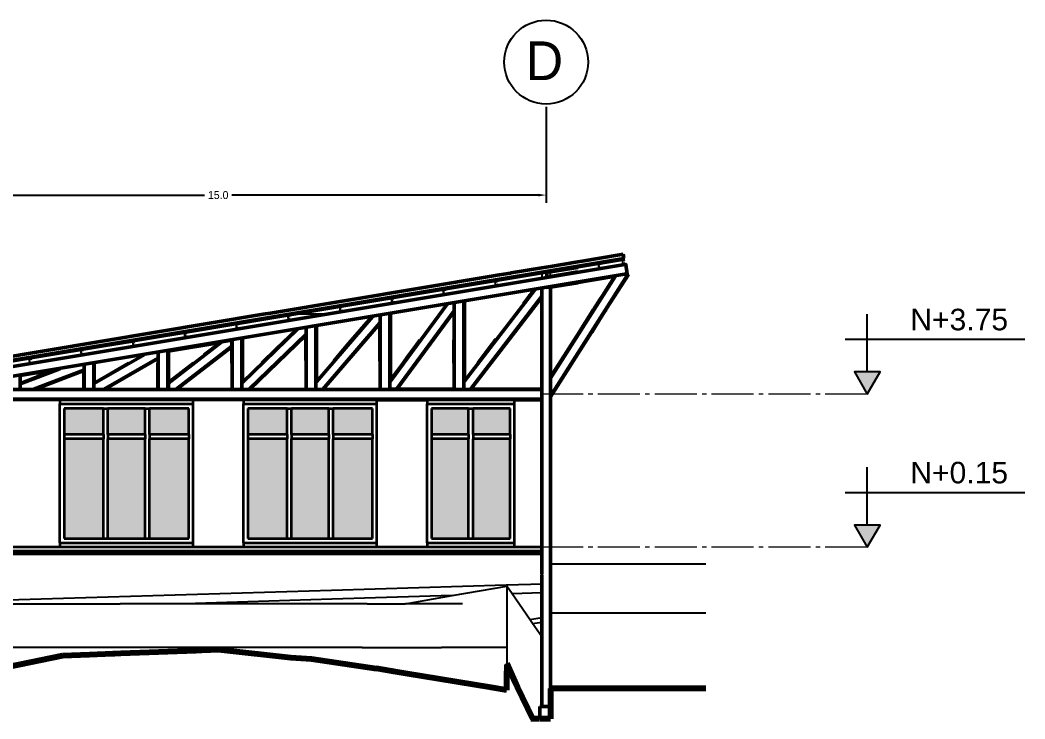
# Model space of a CAD drawing. Header units: metres. Extents: x -57 to 501, y 45 to 307.
# Drawn here: x 151.21 to 174.19, y 68.29 to 84.27 of the extents above; entities that cross this region are included whole.
import ezdxf

# ---------------------------------------------------------------- set-up
doc = ezdxf.new("R2010")
doc.units = ezdxf.units.M
doc.linetypes.add('ACAD_ISO04W100', pattern=[30, 24, -3, 0, -3])
doc.layers.add('Acotación', color=250, linetype='Continuous', lineweight=9)
doc.layers.add('atras', color=7, linetype='Continuous')
doc.styles.add('Anotativo', font='arial.ttf')
doc.dimstyles.get("Standard").update_dxf_attribs({"dimtxt": 0.18, "dimasz": 0.18, "dimexe": 0.18, "dimexo": 0.0625, "dimgap": 0.09, "dimtad": 0, "dimtih": 1, "dimtoh": 1, "dimdec": 1, "dimzin": 0, "dimdsep": 46, "dimtxsty": 'Standard', "dimcen": 0.09, "dimadec": 0, "dimazin": 0, "dimtfac": 1, "dimtdec": 1, "dimtofl": 0, "dimtmove": 0, "dimatfit": 3, "dimfxl": 1, "dimtolj": 1, "dimtzin": 0, "dimarcsym": 0})

# ---------------------------------------------------------------- blocks, each defined once
blk = doc.blocks.new('*D49')
at = {"layer": 'atras', "color": 0, "lineweight": -2, "transparency": 16777216}
for p, q in [((148.239, 82.285), (148.239, 80.084)), ((163.239, 82.285), (163.239, 80.084)), ((148.419, 80.264), (155.424, 80.264)), ((163.059, 80.264), (156.054, 80.264))]:
    blk.add_line(p, q, dxfattribs=at)
at = {"layer": 'atras', "color": 0, "transparency": 16777216}
for points in [[(148.419, 80.294), (148.419, 80.234), (148.239, 80.264)], [(163.059, 80.294), (163.059, 80.234), (163.239, 80.264)]]:
    blk.add_solid(points, dxfattribs=at)
at = {"layer": 'Defpoints', "color": 0, "transparency": 16777216}
for p in [(148.239, 82.348), (163.239, 82.348), (163.239, 80.264)]:
    blk.add_point(p, dxfattribs=at)
at = {"layer": 'atras', "color": 0, "transparency": 16777216, "insert": (155.739, 80.264), "char_height": 0.18, "attachment_point": 5}
blk.add_mtext('\\A1;15.0', dxfattribs=at)

msp = doc.modelspace()

# ---------------------------------------------------------------- hatches: boundary and pattern name
h = msp.add_hatch(color=256)
h.dxf.hatch_style = 1
h.set_gradient(color1=(147, 149, 152), name='HEMISPHERICAL')
h.paths.add_polyline_path([(149.916, 75.388), (149.066, 75.388), (149.066, 74.794), (149.916, 74.794)])
h.paths.add_polyline_path([(149.916, 74.694), (149.066, 74.694), (149.066, 72.414), (149.916, 72.414)])
h.paths.add_polyline_path([(150.866, 75.388), (150.016, 75.388), (150.016, 74.794), (150.866, 74.794)])
h.paths.add_polyline_path([(150.866, 74.694), (150.016, 74.694), (150.016, 72.414), (150.866, 72.414)])
h.paths.add_polyline_path([(153.116, 75.388), (152.216, 75.388), (152.216, 74.794), (153.116, 74.794)])
h.paths.add_polyline_path([(153.116, 74.694), (152.216, 74.694), (152.216, 72.414), (153.116, 72.414)])
h.paths.add_polyline_path([(154.066, 75.388), (153.216, 75.388), (153.216, 74.794), (154.066, 74.794)])
h.paths.add_polyline_path([(154.066, 74.694), (153.216, 74.694), (153.216, 72.414), (154.066, 72.414)])
h.paths.add_polyline_path([(155.066, 75.388), (154.166, 75.388), (154.166, 74.794), (155.066, 74.794)])
h.paths.add_polyline_path([(155.066, 74.694), (154.166, 74.694), (154.166, 72.414), (155.066, 72.414)])
h.paths.add_polyline_path([(157.316, 75.388), (156.416, 75.388), (156.416, 74.794), (157.316, 74.794)])
h.paths.add_polyline_path([(157.316, 74.694), (156.416, 74.694), (156.416, 72.414), (157.316, 72.414)])
h.paths.add_polyline_path([(158.266, 75.388), (157.416, 75.388), (157.416, 74.794), (158.266, 74.794)])
h.paths.add_polyline_path([(158.266, 74.694), (157.416, 74.694), (157.416, 72.414), (158.266, 72.414)])
h.paths.add_polyline_path([(159.266, 75.388), (158.366, 75.388), (158.366, 74.794), (159.266, 74.794)])
h.paths.add_polyline_path([(159.266, 74.694), (158.366, 74.694), (158.366, 72.414), (159.266, 72.414)])
h.paths.add_polyline_path([(161.466, 75.388), (160.616, 75.388), (160.616, 74.794), (161.466, 74.794)])
h.paths.add_polyline_path([(161.466, 74.694), (160.616, 74.694), (160.616, 72.414), (161.466, 72.414)])
h.paths.add_polyline_path([(162.416, 75.388), (161.566, 75.388), (161.566, 74.794), (162.416, 74.794)])
h.paths.add_polyline_path([(162.416, 74.694), (161.566, 74.694), (161.566, 72.414), (162.416, 72.414)])
at = {"layer": 'atras', "true_color": 0x939598}
h = msp.add_hatch(color=252, dxfattribs=at)
h.dxf.hatch_style = 1
h.paths.add_polyline_path([(170.876, 76.22), (170.291, 76.22), (170.583, 75.714)])
h = msp.add_hatch(color=252, dxfattribs=at)
h.dxf.hatch_style = 1
h.paths.add_polyline_path([(170.876, 72.72), (170.291, 72.72), (170.583, 72.214)])

# ---------------------------------------------------------------- linework, layer by layer
at = {"lineweight": 50}
for p, q in [((165.018, 78.818), (147.796, 75.947)), ((164.916, 78.897), (164.066, 78.755)), ((165.002, 78.911), (164.916, 78.897)), ((165.016, 78.827), (165.002, 78.911)), ((165.02, 78.803), (147.799, 75.932)), ((165.041, 78.679), (147.934, 75.828)), ((163.141, 78.601), (162.437, 78.484)), ((163.241, 78.618), (163.141, 78.601)), ((163.341, 78.635), (163.241, 78.618)), ((163.966, 78.739), (163.341, 78.635)), ((163.341, 78.507), (163.966, 78.611)), ((164.066, 78.755), (163.966, 78.739)), ((165.077, 78.462), (149.275, 75.828)), ((162.036, 78.417), (156.937, 77.567)), ((162.164, 78.438), (162.036, 78.417)), ((162.175, 78.44), (162.164, 78.438)), ((162.426, 78.482), (162.175, 78.44)), ((162.437, 78.484), (162.426, 78.482)), ((164.822, 78.409), (163.34, 78.162)), ((163.966, 78.51), (163.341, 78.406)), ((165.106, 78.45), (163.341, 75.669)), ((164.814, 78.401), (163.341, 76.08)), ((164.801, 78.399), (164.525, 77.964)), ((165.119, 78.452), (164.622, 77.669)), ((163.966, 78.26), (163.341, 78.156)), ((163.341, 77.764), (163.341, 78.152)), ((162.98, 78.102), (161.369, 76.009)), ((163.141, 77.95), (161.508, 75.828)), ((162.857, 77.959), (162.719, 77.78)), ((162.863, 77.967), (162.857, 77.959)), ((162.96, 78.092), (162.863, 77.967)), ((163.141, 77.934), (163.071, 77.843)), ((163.141, 77.95), (163.141, 78.119)), ((163.141, 77.934), (163.141, 77.95)), ((163.141, 75.828), (163.141, 77.934)), ((164.525, 77.964), (164.461, 77.864)), ((160.972, 77.768), (159.676, 76.013)), ((161.138, 75.828), (161.138, 77.795)), ((161.359, 75.828), (161.359, 77.832)), ((161.369, 76.025), (161.369, 77.827)), ((163.061, 77.83), (161.52, 75.828)), ((163.071, 77.843), (163.061, 77.83)), ((163.341, 77.669), (163.341, 77.764)), ((163.341, 77.654), (163.341, 77.669)), ((164.338, 77.669), (164.328, 77.654)), ((164.398, 77.764), (164.338, 77.669)), ((164.461, 77.864), (164.398, 77.764)), ((164.622, 77.669), (164.612, 77.654)), ((156.768, 77.539), (150.493, 76.493)), ((156.937, 77.567), (156.768, 77.539)), ((159.266, 77.483), (157.984, 75.997)), ((159.244, 77.473), (158.728, 76.875)), ((159.446, 75.828), (159.446, 77.513)), ((159.666, 75.828), (159.666, 77.55)), ((159.676, 76.03), (159.676, 77.545)), ((161.129, 77.608), (159.813, 75.828)), ((161.129, 77.592), (159.825, 75.828)), ((163.341, 77.638), (163.341, 77.654)), ((164.612, 77.654), (163.341, 75.651)), ((163.341, 77.622), (163.341, 77.638)), ((163.341, 77.154), (163.341, 77.622)), ((164.308, 77.622), (164.011, 77.154)), ((164.592, 77.622), (164.295, 77.154)), ((164.318, 77.638), (164.308, 77.622)), ((164.328, 77.654), (164.318, 77.638)), ((164.602, 77.638), (164.592, 77.622)), ((157.753, 75.828), (157.753, 77.231)), ((157.974, 75.828), (157.974, 77.268)), ((157.984, 76.012), (157.984, 77.263)), ((159.436, 77.343), (158.129, 75.828)), ((159.436, 77.328), (158.142, 75.828)), ((159.436, 76.924), (159.436, 77.282)), ((156.281, 75.828), (156.281, 76.986)), ((157.552, 77.198), (156.291, 75.981)), ((156.291, 75.995), (156.291, 76.981)), ((157.744, 77.076), (156.45, 75.828)), ((157.744, 77.063), (156.464, 75.828)), ((157.526, 77.187), (157.066, 76.743)), ((157.744, 76.797), (157.744, 77.024)), ((163.341, 77.138), (163.341, 77.154)), ((163.341, 76.099), (163.341, 77.138)), ((164.001, 77.138), (163.341, 76.099)), ((164.285, 77.138), (163.341, 75.651)), ((164.011, 77.154), (164.001, 77.138)), ((164.295, 77.154), (164.285, 77.138)), ((155.821, 76.909), (154.599, 75.967)), ((155.8, 76.906), (154.599, 76.705)), ((155.789, 76.897), (154.639, 76.705)), ((156.051, 76.808), (154.779, 75.828)), ((156.051, 76.796), (154.795, 75.828)), ((155.789, 76.897), (155.418, 76.611)), ((155.8, 76.906), (155.789, 76.897)), ((155.821, 76.909), (155.8, 76.906)), ((156.051, 76.947), (155.821, 76.909)), ((156.051, 76.808), (156.051, 76.947)), ((156.051, 76.796), (156.051, 76.808)), ((156.051, 76.777), (156.051, 76.796)), ((156.051, 76.765), (156.051, 76.777)), ((156.051, 76.662), (156.051, 76.765)), ((156.061, 75.828), (156.061, 76.949)), ((157.744, 76.482), (157.744, 76.797)), ((158.728, 76.875), (158.479, 76.586)), ((159.436, 76.922), (159.436, 76.924)), ((159.436, 76.72), (159.436, 76.922)), ((160.273, 76.838), (160.19, 76.725)), ((160.335, 76.922), (160.273, 76.838)), ((160.347, 76.938), (160.335, 76.922)), ((161.129, 76.857), (161.129, 76.958)), ((161.129, 76.722), (161.129, 76.857)), ((162.007, 76.855), (161.674, 76.422)), ((162.059, 76.922), (162.007, 76.855)), ((162.092, 76.964), (162.059, 76.922)), ((154.048, 76.614), (152.906, 75.955)), ((154.359, 76.538), (153.127, 75.828)), ((154.359, 76.527), (153.146, 75.828)), ((154.368, 75.828), (154.368, 76.667)), ((154.589, 75.828), (154.589, 76.704)), ((154.599, 75.979), (154.599, 76.699)), ((156.051, 76.422), (156.051, 76.662)), ((157.066, 76.743), (156.734, 76.422)), ((158.479, 76.586), (158.38, 76.471)), ((159.436, 76.619), (159.436, 76.72)), ((159.436, 76.468), (159.436, 76.619)), ((160.07, 76.563), (159.966, 76.422)), ((160.19, 76.725), (160.07, 76.563)), ((161.129, 76.422), (161.129, 76.722)), ((152.119, 76.292), (151.214, 75.946)), ((152.676, 75.828), (152.676, 76.385)), ((152.896, 75.828), (152.896, 76.422)), ((152.906, 75.966), (152.906, 76.417)), ((153.696, 76.422), (152.946, 75.99)), ((154.359, 75.828), (154.359, 76.422)), ((155.173, 76.422), (154.639, 76.01)), ((159.966, 76.422), (159.716, 76.084)), ((152.07, 76.284), (151.214, 76.141)), ((151.214, 75.956), (151.214, 76.134)), ((151.571, 76.093), (151.254, 75.972)), ((152.666, 76.265), (151.522, 75.828)), ((152.666, 76.255), (151.55, 75.828)), ((152.039, 76.272), (151.571, 76.093)), ((152.039, 76.272), (151.571, 76.194)), ((152.666, 75.828), (152.666, 76.239)), ((163.341, 76.08), (163.341, 76.099)), ((163.341, 75.669), (163.341, 76.08)), ((151.244, 75.968), (151.214, 75.956)), ((151.214, 75.956), (151.214, 75.946)), ((151.214, 75.828), (151.214, 75.946)), ((151.254, 75.972), (151.244, 75.968)), ((152.936, 75.984), (152.906, 75.966)), ((152.906, 75.966), (152.906, 75.955)), ((152.946, 75.99), (152.936, 75.984)), ((154.629, 76.003), (154.599, 75.979)), ((154.599, 75.979), (154.599, 75.967)), ((154.599, 75.828), (154.599, 75.967)), ((154.639, 76.01), (154.629, 76.003)), ((163.141, 75.818), (148.341, 75.818)), ((159.813, 75.828), (159.676, 75.828)), ((159.813, 75.828), (159.825, 75.828)), ((159.853, 75.828), (159.825, 75.828)), ((159.865, 75.828), (159.853, 75.828)), ((161.129, 75.828), (159.865, 75.828)), ((163.061, 75.828), (161.56, 75.828)), ((163.071, 75.828), (163.061, 75.828)), ((163.141, 75.828), (163.071, 75.828)), ((163.141, 75.818), (163.141, 75.828)), ((163.141, 75.598), (163.141, 75.818)), ((163.341, 75.651), (163.341, 75.669)), ((163.341, 75.651), (163.341, 74.226)), ((163.141, 75.598), (148.341, 75.598)), ((148.341, 75.588), (163.141, 75.588)), ((159.366, 75.584), (160.516, 75.584)), ((162.516, 75.584), (163.141, 75.584)), ((163.141, 75.588), (163.141, 75.598)), ((163.141, 75.588), (163.141, 75.584)), ((163.141, 75.584), (163.141, 72.214)), ((163.341, 74.191), (163.341, 74.226)), ((163.341, 74.152), (163.341, 74.191)), ((163.341, 74.119), (163.341, 74.152)), ((163.341, 73.838), (163.341, 74.119)), ((163.341, 73.268), (163.341, 73.838)), ((163.341, 72.214), (163.341, 73.268)), ((163.141, 72.119), (163.141, 72.214)), ((163.341, 72.119), (163.341, 72.214)), ((163.141, 72.119), (148.341, 72.119)), ((163.141, 72.103), (148.341, 72.103)), ((163.141, 72.088), (148.341, 72.088)), ((163.141, 72.072), (148.341, 72.072)), ((163.141, 72.103), (163.141, 72.119)), ((163.141, 72.088), (163.141, 72.103)), ((163.141, 72.088), (163.141, 72.072)), ((163.141, 72.072), (163.141, 71.604)), ((163.341, 72.119), (163.341, 72.103)), ((163.341, 72.103), (163.341, 72.088)), ((163.341, 72.045), (163.341, 72.088)), ((163.341, 71.079), (163.341, 72.045)), ((163.141, 71.369), (163.141, 71.588)), ((163.141, 71.169), (163.141, 71.369)), ((163.141, 70.604), (163.141, 71.169)), ((163.341, 71.036), (163.341, 71.079)), ((163.341, 70.704), (163.341, 71.036)), ((163.141, 70.502), (163.141, 70.604)), ((163.341, 68.98), (163.341, 70.704)), ((163.141, 70.161), (163.141, 70.502)), ((163.141, 70.124), (163.141, 70.161)), ((163.141, 70.081), (163.141, 70.124)), ((163.141, 68.569), (163.141, 70.081)), ((163.141, 68.569), (163.091, 68.569)), ((163.091, 68.569), (163.091, 68.312)), ((163.241, 68.569), (163.141, 68.569)), ((163.341, 68.569), (163.241, 68.569))]:
    msp.add_line(p, q, dxfattribs=at)
for p, q in [((165.018, 78.818), (165.016, 78.827)), ((165.018, 78.818), (165.02, 78.803)), ((163.966, 78.611), (164.066, 78.628)), ((164.066, 78.628), (164.429, 78.688)), ((164.446, 78.59), (164.066, 78.527)), ((164.479, 78.697), (164.429, 78.688)), ((164.429, 78.688), (164.446, 78.59)), ((164.474, 78.691), (164.435, 78.684)), ((164.435, 78.684), (164.45, 78.596)), ((164.446, 78.59), (164.495, 78.598)), ((164.45, 78.596), (164.489, 78.602)), ((164.478, 78.671), (164.474, 78.691)), ((164.483, 78.672), (164.478, 78.671)), ((164.479, 78.697), (164.916, 78.77)), ((164.483, 78.672), (164.479, 78.697)), ((164.486, 78.622), (164.491, 78.623)), ((164.489, 78.602), (164.486, 78.622)), ((164.495, 78.598), (164.491, 78.623)), ((164.916, 78.668), (164.495, 78.598)), ((164.916, 78.77), (164.974, 78.779)), ((164.99, 78.681), (164.916, 78.668)), ((165.023, 78.787), (164.974, 78.779)), ((164.974, 78.779), (164.99, 78.681)), ((165.016, 78.781), (164.979, 78.775)), ((164.979, 78.775), (164.994, 78.686)), ((164.99, 78.681), (165.039, 78.689)), ((164.994, 78.686), (165.016, 78.69)), ((165.019, 78.782), (165.016, 78.781)), ((165.016, 78.69), (165.034, 78.693)), ((165.022, 78.762), (165.019, 78.782)), ((165.023, 78.787), (165.02, 78.803)), ((165.027, 78.763), (165.022, 78.762)), ((165.027, 78.763), (165.023, 78.787)), ((165.03, 78.713), (165.035, 78.713)), ((165.034, 78.693), (165.03, 78.713)), ((165.039, 78.689), (165.035, 78.713)), ((165.04, 78.682), (165.039, 78.689)), ((165.079, 78.689), (165.04, 78.682)), ((165.041, 78.679), (165.04, 78.682)), ((165.042, 78.673), (165.041, 78.679)), ((165.081, 78.679), (165.042, 78.673)), ((165.077, 78.462), (165.042, 78.673)), ((165.081, 78.679), (165.079, 78.689)), ((165.117, 78.462), (165.081, 78.679)), ((162.267, 78.328), (162.518, 78.37)), ((162.518, 78.37), (162.529, 78.372)), ((162.529, 78.372), (163.141, 78.474)), ((163.141, 78.372), (162.83, 78.321)), ((163.141, 78.474), (163.241, 78.49)), ((163.141, 78.474), (163.141, 78.372)), ((163.241, 78.389), (163.141, 78.372)), ((163.241, 78.49), (163.246, 78.491)), ((163.241, 78.389), (163.241, 78.49)), ((163.262, 78.393), (163.241, 78.389)), ((163.295, 78.499), (163.246, 78.491)), ((163.246, 78.491), (163.262, 78.393)), ((163.291, 78.494), (163.251, 78.487)), ((163.251, 78.487), (163.266, 78.398)), ((163.262, 78.393), (163.311, 78.401)), ((163.266, 78.398), (163.306, 78.405)), ((163.294, 78.474), (163.291, 78.494)), ((163.299, 78.475), (163.294, 78.474)), ((163.295, 78.499), (163.341, 78.507)), ((163.299, 78.475), (163.295, 78.499)), ((163.302, 78.425), (163.307, 78.425)), ((163.306, 78.405), (163.302, 78.425)), ((163.311, 78.401), (163.307, 78.425)), ((163.341, 78.406), (163.311, 78.401)), ((163.341, 78.406), (163.341, 78.507)), ((164.066, 78.527), (163.966, 78.51)), ((164.821, 78.402), (164.066, 78.277)), ((164.801, 78.399), (164.814, 78.401)), ((164.814, 78.401), (164.821, 78.402)), ((164.822, 78.409), (164.821, 78.402)), ((164.821, 78.402), (164.821, 78.402)), ((164.833, 78.411), (164.822, 78.409)), ((165.068, 78.45), (164.833, 78.411)), ((165.119, 78.452), (165.055, 78.352)), ((165.106, 78.45), (165.062, 78.381)), ((165.079, 78.452), (165.068, 78.45)), ((165.078, 78.455), (165.077, 78.462)), ((165.119, 78.452), (165.077, 78.445)), ((165.079, 78.452), (165.077, 78.445)), ((165.077, 78.445), (165.106, 78.45)), ((165.077, 78.445), (165.077, 78.445)), ((165.117, 78.462), (165.078, 78.455)), ((165.079, 78.452), (165.078, 78.455)), ((165.106, 78.45), (165.119, 78.452)), ((165.119, 78.452), (165.117, 78.462)), ((165.119, 78.452), (165.119, 78.452)), ((165.119, 78.452), (165.119, 78.452)), ((165.119, 78.452), (165.119, 78.452)), ((165.119, 78.452), (165.119, 78.452)), ((165.119, 78.452), (165.119, 78.452)), ((165.119, 78.452), (165.119, 78.452)), ((160.928, 78.105), (162.062, 78.294)), ((162.078, 78.195), (160.944, 78.006)), ((162.111, 78.302), (162.062, 78.294)), ((162.062, 78.294), (162.078, 78.195)), ((162.107, 78.296), (162.068, 78.29)), ((162.068, 78.29), (162.082, 78.201)), ((162.078, 78.195), (162.128, 78.203)), ((162.082, 78.201), (162.122, 78.208)), ((162.11, 78.277), (162.107, 78.296)), ((162.115, 78.277), (162.11, 78.277)), ((162.111, 78.302), (162.256, 78.326)), ((162.115, 78.277), (162.111, 78.302)), ((162.119, 78.227), (162.124, 78.228)), ((162.122, 78.208), (162.119, 78.227)), ((162.128, 78.203), (162.124, 78.228)), ((162.329, 78.237), (162.128, 78.203)), ((162.256, 78.326), (162.267, 78.328)), ((162.341, 78.239), (162.329, 78.237)), ((162.592, 78.281), (162.341, 78.239)), ((162.603, 78.283), (162.592, 78.281)), ((162.83, 78.321), (162.603, 78.283)), ((163.14, 78.129), (162.98, 78.102)), ((163.34, 78.162), (163.14, 78.129)), ((163.141, 78.119), (163.14, 78.129)), ((163.241, 78.136), (163.141, 78.119)), ((163.241, 78.136), (163.291, 78.144)), ((163.291, 78.144), (163.301, 78.146)), ((163.301, 78.146), (163.341, 78.152)), ((163.301, 78.146), (163.341, 78.152)), ((163.301, 78.146), (163.301, 78.146)), ((163.341, 78.156), (163.34, 78.162)), ((163.341, 78.153), (163.341, 78.156)), ((163.341, 78.153), (163.341, 78.156)), ((163.341, 78.156), (163.341, 78.156)), ((163.341, 78.152), (163.341, 78.153)), ((163.341, 78.152), (163.341, 78.152)), ((163.341, 78.152), (163.341, 78.152)), ((164.066, 78.277), (163.966, 78.26)), ((158.56, 77.71), (159.695, 77.899)), ((159.744, 77.908), (159.695, 77.899)), ((159.695, 77.899), (159.711, 77.801)), ((159.74, 77.902), (159.7, 77.895)), ((159.743, 77.882), (159.74, 77.902)), ((159.744, 77.908), (160.878, 78.097)), ((159.748, 77.883), (159.744, 77.908)), ((160.895, 77.998), (159.76, 77.809)), ((160.928, 78.105), (160.878, 78.097)), ((160.878, 78.097), (160.895, 77.998)), ((160.923, 78.099), (160.884, 78.093)), ((160.884, 78.093), (160.899, 78.004)), ((160.895, 77.998), (160.944, 78.006)), ((160.899, 78.004), (160.938, 78.01)), ((160.927, 78.079), (160.923, 78.099)), ((160.932, 78.08), (160.927, 78.079)), ((160.932, 78.08), (160.928, 78.105)), ((160.935, 78.03), (160.94, 78.031)), ((160.938, 78.01), (160.935, 78.03)), ((160.944, 78.006), (160.94, 78.031)), ((162.966, 78.1), (161.369, 77.834)), ((162.511, 78.017), (161.409, 77.834)), ((162.522, 78.019), (162.511, 78.017)), ((162.773, 78.061), (162.522, 78.019)), ((162.784, 78.063), (162.773, 78.061)), ((162.96, 78.092), (162.784, 78.063)), ((162.966, 78.1), (162.96, 78.092)), ((162.98, 78.102), (162.966, 78.1)), ((157.533, 77.539), (158.511, 77.702)), ((158.56, 77.71), (158.511, 77.702)), ((158.511, 77.702), (158.527, 77.603)), ((158.556, 77.705), (158.517, 77.698)), ((158.517, 77.698), (158.531, 77.609)), ((158.559, 77.685), (158.556, 77.705)), ((158.564, 77.686), (158.559, 77.685)), ((158.564, 77.686), (158.56, 77.71)), ((159.711, 77.801), (158.577, 77.612)), ((160.958, 77.765), (159.676, 77.552)), ((159.7, 77.895), (159.715, 77.806)), ((159.711, 77.801), (159.76, 77.809)), ((159.715, 77.806), (159.755, 77.813)), ((159.748, 77.883), (159.743, 77.882)), ((159.751, 77.833), (159.756, 77.834)), ((159.755, 77.813), (159.751, 77.833)), ((159.76, 77.809), (159.756, 77.834)), ((160.953, 77.758), (159.832, 77.571)), ((160.953, 77.758), (160.857, 77.628)), ((160.958, 77.765), (160.953, 77.758)), ((160.972, 77.768), (160.958, 77.765)), ((161.129, 77.794), (160.972, 77.768)), ((161.129, 77.794), (161.138, 77.795)), ((161.129, 77.608), (161.129, 77.794)), ((161.138, 77.795), (161.359, 77.832)), ((161.359, 77.832), (161.369, 77.834)), ((161.369, 77.827), (161.369, 77.834)), ((161.369, 77.827), (161.399, 77.832)), ((161.399, 77.832), (161.409, 77.834)), ((162.642, 77.679), (162.557, 77.569)), ((162.681, 77.73), (162.642, 77.679)), ((162.713, 77.772), (162.681, 77.73)), ((162.719, 77.78), (162.713, 77.772)), ((156.193, 77.316), (157.327, 77.505)), ((157.377, 77.513), (157.327, 77.505)), ((157.327, 77.505), (157.344, 77.406)), ((157.372, 77.507), (157.333, 77.501)), ((157.333, 77.501), (157.348, 77.412)), ((157.376, 77.488), (157.372, 77.507)), ((157.381, 77.488), (157.376, 77.488)), ((157.377, 77.513), (157.533, 77.539)), ((157.381, 77.488), (157.377, 77.513)), ((157.384, 77.438), (157.389, 77.439)), ((157.387, 77.418), (157.384, 77.438)), ((157.393, 77.414), (157.389, 77.439)), ((158.141, 77.539), (157.393, 77.414)), ((158.141, 77.539), (157.533, 77.539)), ((159.251, 77.481), (157.984, 77.269)), ((159.244, 77.473), (158.024, 77.269)), ((158.527, 77.603), (158.141, 77.539)), ((158.527, 77.603), (158.577, 77.612)), ((158.531, 77.609), (158.571, 77.616)), ((158.568, 77.636), (158.573, 77.636)), ((158.571, 77.616), (158.568, 77.636)), ((158.577, 77.612), (158.573, 77.636)), ((159.251, 77.481), (159.244, 77.473)), ((159.266, 77.483), (159.251, 77.481)), ((159.436, 77.512), (159.266, 77.483)), ((159.436, 77.512), (159.446, 77.513)), ((159.436, 77.343), (159.436, 77.512)), ((159.446, 77.513), (159.666, 77.55)), ((159.666, 77.55), (159.676, 77.552)), ((159.676, 77.545), (159.676, 77.552)), ((159.676, 77.545), (159.706, 77.55)), ((159.706, 77.55), (159.716, 77.552)), ((159.832, 77.571), (159.716, 77.552)), ((160.791, 77.539), (160.347, 76.938)), ((160.8, 77.551), (160.791, 77.539)), ((160.857, 77.628), (160.8, 77.551)), ((161.129, 77.592), (161.129, 77.608)), ((161.129, 77.554), (161.129, 77.592)), ((161.129, 77.538), (161.129, 77.554)), ((161.129, 76.958), (161.129, 77.538)), ((162.534, 77.539), (162.203, 77.109)), ((162.557, 77.569), (162.534, 77.539)), ((155.009, 77.118), (156.144, 77.308)), ((156.16, 77.209), (155.026, 77.02)), ((156.193, 77.316), (156.144, 77.308)), ((156.144, 77.308), (156.16, 77.209)), ((156.189, 77.31), (156.149, 77.303)), ((156.149, 77.303), (156.164, 77.215)), ((156.16, 77.209), (156.209, 77.217)), ((156.164, 77.215), (156.204, 77.221)), ((156.192, 77.29), (156.189, 77.31)), ((156.197, 77.291), (156.192, 77.29)), ((156.197, 77.291), (156.193, 77.316)), ((156.2, 77.241), (156.205, 77.242)), ((156.204, 77.221), (156.2, 77.241)), ((156.209, 77.217), (156.205, 77.242)), ((157.344, 77.406), (156.209, 77.217)), ((157.344, 77.406), (157.393, 77.414)), ((157.348, 77.412), (157.387, 77.418)), ((157.744, 77.229), (157.552, 77.198)), ((157.753, 77.231), (157.744, 77.229)), ((157.744, 77.076), (157.744, 77.229)), ((157.974, 77.268), (157.753, 77.231)), ((157.984, 77.269), (157.974, 77.268)), ((157.984, 77.263), (157.984, 77.269)), ((158.014, 77.268), (157.984, 77.263)), ((158.024, 77.269), (158.014, 77.268)), ((159.436, 77.328), (159.436, 77.343)), ((159.436, 77.297), (159.436, 77.328)), ((159.436, 77.282), (159.436, 77.297)), ((153.826, 76.921), (154.96, 77.11)), ((154.976, 77.012), (153.842, 76.823)), ((155.009, 77.118), (154.96, 77.11)), ((154.96, 77.11), (154.976, 77.012)), ((155.005, 77.113), (154.966, 77.106)), ((154.966, 77.106), (154.98, 77.017)), ((154.976, 77.012), (155.026, 77.02)), ((154.98, 77.017), (155.02, 77.024)), ((155.008, 77.093), (155.005, 77.113)), ((155.013, 77.094), (155.008, 77.093)), ((155.013, 77.094), (155.009, 77.118)), ((155.017, 77.044), (155.022, 77.044)), ((155.02, 77.024), (155.017, 77.044)), ((155.026, 77.02), (155.022, 77.044)), ((156.281, 76.986), (156.061, 76.949)), ((156.291, 76.987), (156.281, 76.986)), ((157.535, 77.195), (156.291, 76.987)), ((156.291, 76.981), (156.291, 76.987)), ((156.321, 76.986), (156.291, 76.981)), ((156.331, 76.987), (156.321, 76.986)), ((157.526, 77.187), (156.331, 76.987)), ((157.535, 77.195), (157.526, 77.187)), ((157.552, 77.198), (157.535, 77.195)), ((157.744, 77.063), (157.744, 77.076)), ((157.744, 77.038), (157.744, 77.063)), ((157.744, 77.024), (157.744, 77.038)), ((162.116, 76.996), (162.092, 76.964)), ((162.203, 77.109), (162.116, 76.996)), ((152.642, 76.724), (153.776, 76.913)), ((153.793, 76.814), (152.658, 76.625)), ((153.826, 76.921), (153.776, 76.913)), ((153.776, 76.913), (153.793, 76.814)), ((153.821, 76.915), (153.782, 76.909)), ((153.782, 76.909), (153.797, 76.82)), ((153.793, 76.814), (153.842, 76.823)), ((153.797, 76.82), (153.836, 76.827)), ((153.825, 76.896), (153.821, 76.915)), ((153.83, 76.897), (153.825, 76.896)), ((153.83, 76.897), (153.826, 76.921)), ((153.833, 76.846), (153.838, 76.847)), ((153.836, 76.827), (153.833, 76.846)), ((153.842, 76.823), (153.838, 76.847)), ((156.061, 76.949), (156.051, 76.947)), ((150.948, 76.442), (151.409, 76.518)), ((151.458, 76.527), (151.409, 76.518)), ((151.409, 76.518), (151.421, 76.443)), ((151.454, 76.521), (151.415, 76.514)), ((151.457, 76.501), (151.454, 76.521)), ((151.458, 76.527), (152.593, 76.716)), ((151.462, 76.502), (151.458, 76.527)), ((152.609, 76.617), (151.567, 76.443)), ((152.642, 76.724), (152.593, 76.716)), ((152.593, 76.716), (152.609, 76.617)), ((152.638, 76.718), (152.598, 76.712)), ((152.598, 76.712), (152.613, 76.623)), ((152.609, 76.617), (152.658, 76.625)), ((152.613, 76.623), (152.653, 76.629)), ((152.641, 76.698), (152.638, 76.718)), ((152.646, 76.699), (152.641, 76.698)), ((152.646, 76.699), (152.642, 76.724)), ((152.649, 76.649), (152.654, 76.65)), ((152.653, 76.629), (152.649, 76.649)), ((152.658, 76.625), (152.654, 76.65)), ((154.021, 76.609), (152.906, 76.423)), ((154.004, 76.6), (153.153, 76.458)), ((154.004, 76.6), (153.801, 76.482)), ((154.021, 76.609), (154.004, 76.6)), ((154.048, 76.614), (154.021, 76.609)), ((154.359, 76.665), (154.048, 76.614)), ((154.368, 76.667), (154.359, 76.665)), ((154.359, 76.538), (154.359, 76.665)), ((154.359, 76.527), (154.359, 76.538)), ((154.359, 76.515), (154.359, 76.527)), ((154.589, 76.704), (154.368, 76.667)), ((154.599, 76.705), (154.589, 76.704)), ((154.599, 76.699), (154.599, 76.705)), ((154.629, 76.704), (154.599, 76.699)), ((154.639, 76.705), (154.629, 76.704)), ((155.418, 76.611), (155.173, 76.422)), ((151.425, 76.42), (150.291, 76.231)), ((151.415, 76.514), (151.426, 76.443)), ((151.421, 76.443), (151.425, 76.422)), ((151.425, 76.42), (151.475, 76.428)), ((151.425, 76.422), (151.425, 76.42)), ((151.426, 76.443), (151.429, 76.426)), ((151.429, 76.426), (151.469, 76.432)), ((151.462, 76.502), (151.457, 76.501)), ((151.466, 76.452), (151.47, 76.453)), ((151.467, 76.443), (151.466, 76.452)), ((151.469, 76.432), (151.467, 76.443)), ((151.472, 76.443), (151.47, 76.453)), ((151.475, 76.428), (151.472, 76.443)), ((151.567, 76.443), (151.475, 76.428)), ((152.119, 76.292), (152.07, 76.284)), ((152.666, 76.383), (152.119, 76.292)), ((152.676, 76.385), (152.666, 76.383)), ((152.666, 76.265), (152.666, 76.383)), ((152.896, 76.422), (152.676, 76.385)), ((152.906, 76.423), (152.896, 76.422)), ((152.906, 76.417), (152.906, 76.423)), ((152.936, 76.422), (152.906, 76.417)), ((152.946, 76.423), (152.936, 76.422)), ((153.153, 76.458), (152.946, 76.423)), ((152.946, 76.422), (152.946, 76.423)), ((153.728, 76.44), (153.696, 76.422)), ((153.801, 76.482), (153.728, 76.44)), ((154.359, 76.504), (154.359, 76.515)), ((154.359, 76.422), (154.359, 76.504)), ((156.051, 75.828), (156.051, 76.422)), ((156.734, 76.422), (156.331, 76.033)), ((157.744, 76.422), (157.744, 76.482)), ((157.744, 75.828), (157.744, 76.422)), ((158.337, 76.422), (158.024, 76.058)), ((158.38, 76.471), (158.337, 76.422)), ((159.436, 76.422), (159.436, 76.468)), ((159.436, 75.828), (159.436, 76.422)), ((161.129, 75.828), (161.129, 76.422)), ((161.674, 76.422), (161.409, 76.077)), ((151.214, 76.141), (151.204, 76.14)), ((151.214, 76.134), (151.214, 76.141)), ((151.244, 76.14), (151.214, 76.134)), ((151.254, 76.141), (151.244, 76.14)), ((151.571, 76.194), (151.254, 76.141)), ((152.07, 76.284), (152.039, 76.272)), ((152.666, 76.255), (152.666, 76.265)), ((152.666, 76.25), (152.666, 76.255)), ((152.666, 76.239), (152.666, 76.25)), ((159.706, 76.071), (159.676, 76.03)), ((159.716, 76.084), (159.706, 76.071)), ((161.399, 76.064), (161.369, 76.025)), ((161.409, 76.077), (161.399, 76.064)), ((152.906, 75.828), (152.906, 75.955)), ((156.321, 76.024), (156.291, 75.995)), ((156.291, 75.995), (156.291, 75.981)), ((156.291, 75.828), (156.291, 75.981)), ((156.331, 76.033), (156.321, 76.024)), ((158.014, 76.047), (157.984, 76.012)), ((157.984, 76.012), (157.984, 75.997)), ((157.984, 75.828), (157.984, 75.997)), ((158.024, 76.058), (158.014, 76.047)), ((159.676, 76.03), (159.676, 76.013)), ((159.676, 75.828), (159.676, 76.013)), ((161.369, 76.025), (161.369, 76.009)), ((161.369, 75.828), (161.369, 76.009)), ((151.204, 75.828), (151.214, 75.828)), ((151.522, 75.828), (151.214, 75.828)), ((151.522, 75.828), (151.55, 75.828)), ((151.562, 75.828), (151.55, 75.828)), ((151.59, 75.828), (151.562, 75.828)), ((152.666, 75.828), (151.59, 75.828)), ((152.666, 75.828), (152.676, 75.828)), ((152.896, 75.828), (152.676, 75.828)), ((152.896, 75.828), (152.906, 75.828)), ((153.127, 75.828), (152.906, 75.828)), ((153.127, 75.828), (153.146, 75.828)), ((153.167, 75.828), (153.146, 75.828)), ((153.186, 75.828), (153.167, 75.828)), ((153.973, 75.828), (153.186, 75.828)), ((154.359, 75.828), (153.973, 75.828)), ((154.359, 75.828), (154.368, 75.828)), ((154.589, 75.828), (154.368, 75.828)), ((154.589, 75.828), (154.599, 75.828)), ((154.779, 75.828), (154.599, 75.828)), ((154.779, 75.828), (154.795, 75.828)), ((154.819, 75.828), (154.795, 75.828)), ((154.835, 75.828), (154.819, 75.828)), ((156.051, 75.828), (154.835, 75.828)), ((156.051, 75.828), (156.061, 75.828)), ((156.281, 75.828), (156.061, 75.828)), ((156.281, 75.828), (156.291, 75.828)), ((156.45, 75.828), (156.291, 75.828)), ((156.45, 75.828), (156.464, 75.828)), ((156.49, 75.828), (156.464, 75.828)), ((156.504, 75.828), (156.49, 75.828)), ((157.744, 75.828), (156.504, 75.828)), ((157.744, 75.828), (157.753, 75.828)), ((157.974, 75.828), (157.753, 75.828)), ((157.974, 75.828), (157.984, 75.828)), ((158.129, 75.828), (157.984, 75.828)), ((158.129, 75.828), (158.142, 75.828)), ((158.169, 75.828), (158.142, 75.828)), ((158.182, 75.828), (158.169, 75.828)), ((159.436, 75.828), (158.182, 75.828)), ((159.436, 75.828), (159.446, 75.828)), ((159.666, 75.828), (159.446, 75.828)), ((159.666, 75.828), (159.676, 75.828)), ((161.129, 75.828), (161.138, 75.828)), ((161.359, 75.828), (161.138, 75.828)), ((161.359, 75.828), (161.369, 75.828)), ((161.508, 75.828), (161.369, 75.828)), ((161.508, 75.828), (161.52, 75.828)), ((161.548, 75.828), (161.52, 75.828)), ((161.56, 75.828), (161.548, 75.828)), ((150.966, 75.584), (152.116, 75.584)), ((155.166, 75.584), (156.316, 75.584)), ((163.141, 71.604), (163.141, 71.588)), ((162.341, 69.525), (162.341, 69.565)), ((163.091, 68.288), (163.078, 68.288)), ((163.091, 68.288), (163.091, 68.312))]:
    msp.add_line(p, q)
at = {"lineweight": 35}
for p, q in [((152.116, 75.584), (152.116, 75.488)), ((152.116, 75.488), (155.166, 75.488)), ((152.116, 72.314), (152.116, 75.488)), ((153.116, 75.388), (152.216, 75.388)), ((152.216, 75.388), (152.216, 74.794)), ((153.116, 75.388), (153.216, 75.388)), ((153.116, 74.794), (153.116, 75.388)), ((153.216, 74.794), (153.216, 75.388)), ((154.066, 75.388), (153.216, 75.388)), ((154.066, 75.388), (154.166, 75.388)), ((154.066, 74.794), (154.066, 75.388)), ((154.166, 74.794), (154.166, 75.388)), ((155.066, 75.388), (154.166, 75.388)), ((155.066, 74.794), (155.066, 75.388)), ((155.166, 75.488), (155.166, 75.584)), ((155.166, 72.314), (155.166, 75.488)), ((156.316, 75.584), (156.316, 75.488)), ((156.316, 72.314), (156.316, 75.488)), ((156.316, 75.488), (159.366, 75.488)), ((156.416, 75.388), (156.416, 74.794)), ((157.316, 75.388), (156.416, 75.388)), ((157.316, 75.388), (157.416, 75.388)), ((157.316, 74.794), (157.316, 75.388)), ((157.416, 74.794), (157.416, 75.388)), ((158.266, 75.388), (157.416, 75.388)), ((158.266, 75.388), (158.366, 75.388)), ((158.266, 74.794), (158.266, 75.388)), ((158.366, 74.794), (158.366, 75.388)), ((159.266, 75.388), (158.366, 75.388)), ((159.266, 74.794), (159.266, 75.388)), ((159.366, 75.488), (159.366, 75.584)), ((159.366, 72.314), (159.366, 75.488)), ((160.516, 75.584), (160.516, 75.488)), ((160.516, 72.314), (160.516, 75.488)), ((160.516, 75.488), (162.516, 75.488)), ((160.616, 75.388), (160.616, 74.794)), ((161.466, 75.388), (160.616, 75.388)), ((161.466, 75.388), (161.566, 75.388)), ((161.466, 74.794), (161.466, 75.388)), ((162.416, 75.388), (161.566, 75.388)), ((161.566, 74.794), (161.566, 75.388)), ((162.416, 74.794), (162.416, 75.388)), ((162.516, 75.488), (162.516, 75.584)), ((162.516, 72.314), (162.516, 75.488)), ((153.116, 74.794), (152.216, 74.794)), ((152.216, 74.794), (152.216, 74.694)), ((153.116, 74.694), (152.216, 74.694)), ((152.216, 74.694), (152.216, 72.414)), ((153.116, 74.794), (153.116, 74.694)), ((153.116, 72.414), (153.116, 74.694)), ((154.066, 74.794), (153.216, 74.794)), ((153.216, 74.794), (153.216, 74.694)), ((154.066, 74.694), (153.216, 74.694)), ((153.216, 72.414), (153.216, 74.694)), ((154.066, 74.794), (154.066, 74.694)), ((154.066, 72.414), (154.066, 74.694)), ((155.066, 74.794), (154.166, 74.794)), ((154.166, 74.794), (154.166, 74.694)), ((155.066, 74.694), (154.166, 74.694)), ((154.166, 72.414), (154.166, 74.694)), ((155.066, 74.794), (155.066, 74.694)), ((155.066, 72.414), (155.066, 74.694)), ((157.316, 74.794), (156.416, 74.794)), ((156.416, 74.794), (156.416, 74.694)), ((157.316, 74.694), (156.416, 74.694)), ((156.416, 74.694), (156.416, 72.414)), ((157.316, 74.794), (157.316, 74.694)), ((157.316, 72.414), (157.316, 74.694)), ((158.266, 74.794), (157.416, 74.794)), ((157.416, 74.794), (157.416, 74.694)), ((158.266, 74.694), (157.416, 74.694)), ((157.416, 72.414), (157.416, 74.694)), ((158.266, 74.794), (158.266, 74.694)), ((158.266, 72.414), (158.266, 74.694)), ((159.266, 74.794), (158.366, 74.794)), ((158.366, 74.794), (158.366, 74.694)), ((159.266, 74.694), (158.366, 74.694)), ((158.366, 72.414), (158.366, 74.694)), ((159.266, 74.794), (159.266, 74.694)), ((159.266, 72.414), (159.266, 74.694)), ((161.466, 74.794), (160.616, 74.794)), ((160.616, 74.794), (160.616, 74.694)), ((161.466, 74.694), (160.616, 74.694)), ((160.616, 74.694), (160.616, 72.414)), ((161.466, 74.794), (161.466, 74.694)), ((161.466, 72.414), (161.466, 74.694)), ((162.416, 74.794), (161.566, 74.794)), ((161.566, 74.794), (161.566, 74.694)), ((162.416, 74.694), (161.566, 74.694)), ((161.566, 72.414), (161.566, 74.694)), ((162.416, 74.794), (162.416, 74.694)), ((162.416, 72.414), (162.416, 74.694)), ((152.216, 72.414), (153.116, 72.414)), ((153.116, 72.414), (153.216, 72.414)), ((153.216, 72.414), (154.066, 72.414)), ((154.066, 72.414), (154.166, 72.414)), ((154.166, 72.414), (155.066, 72.414)), ((156.416, 72.414), (157.316, 72.414)), ((157.316, 72.414), (157.416, 72.414)), ((157.416, 72.414), (158.266, 72.414)), ((158.266, 72.414), (158.366, 72.414)), ((158.366, 72.414), (159.266, 72.414)), ((160.616, 72.414), (161.466, 72.414)), ((161.466, 72.414), (161.566, 72.414)), ((161.566, 72.414), (162.416, 72.414)), ((152.116, 72.214), (150.966, 72.214)), ((152.116, 72.314), (155.166, 72.314)), ((152.116, 72.314), (152.116, 72.214)), ((155.166, 72.214), (152.116, 72.214)), ((155.166, 72.214), (155.166, 72.314)), ((156.316, 72.214), (155.166, 72.214)), ((156.316, 72.314), (159.366, 72.314)), ((156.316, 72.314), (156.316, 72.214)), ((159.366, 72.214), (156.316, 72.214)), ((159.366, 72.214), (159.366, 72.314)), ((160.516, 72.214), (159.366, 72.214)), ((160.516, 72.314), (162.516, 72.314)), ((160.516, 72.314), (160.516, 72.214)), ((162.516, 72.214), (160.516, 72.214)), ((162.516, 72.214), (162.516, 72.314)), ((163.141, 72.214), (162.516, 72.214))]:
    msp.add_line(p, q, dxfattribs=at)
at = {"color": 9, "true_color": 0xc7c8ca}
for p, q in [((163.591, 71.828), (163.341, 71.828)), ((165.156, 71.828), (163.591, 71.828)), ((165.531, 71.828), (165.156, 71.828)), ((166.887, 71.828), (165.531, 71.828)), ((162.322, 71.344), (158.331, 71.223)), ((161.091, 71.107), (162.341, 71.323)), ((162.891, 71.361), (162.322, 71.344)), ((162.341, 71.323), (162.341, 71.14)), ((162.462, 71.148), (162.341, 71.323)), ((163.141, 71.369), (162.891, 71.361)), ((158.331, 71.223), (148.36, 70.922)), ((158.337, 71.023), (154.978, 70.922)), ((161.091, 71.107), (158.337, 71.023)), ((160.024, 70.922), (161.091, 71.107)), ((162.341, 71.14), (162.341, 70.941)), ((163.141, 71.169), (162.462, 71.148)), ((162.867, 70.56), (162.462, 71.148)), ((149.175, 70.922), (151.515, 70.922)), ((151.515, 70.922), (153.495, 70.922)), ((154.978, 70.922), (153.495, 70.922)), ((159.145, 70.922), (154.978, 70.922)), ((159.145, 70.922), (160.024, 70.922)), ((161.325, 70.922), (160.024, 70.922)), ((162.341, 70.941), (162.341, 70.922)), ((162.341, 70.922), (162.341, 70.663)), ((162.341, 70.663), (162.341, 70.484)), ((162.867, 70.56), (163.141, 70.604)), ((162.929, 70.469), (162.867, 70.56)), ((166.887, 70.704), (163.341, 70.704)), ((162.341, 70.484), (162.341, 70.212)), ((162.929, 70.469), (163.141, 70.502)), ((163.141, 70.161), (162.929, 70.469)), ((162.341, 70.212), (162.341, 70.032)), ((152.135, 69.922), (148.855, 69.922)), ((155.695, 69.922), (152.135, 69.922)), ((157.225, 69.922), (155.695, 69.922)), ((159.035, 69.922), (157.225, 69.922)), ((159.035, 69.922), (160.845, 69.922)), ((161.645, 69.922), (160.845, 69.922)), ((161.935, 69.922), (161.645, 69.922)), ((162.341, 69.922), (161.935, 69.922)), ((162.341, 70.032), (162.341, 69.965)), ((162.341, 69.965), (162.341, 69.922)), ((162.341, 69.922), (162.341, 69.81)), ((162.341, 69.81), (162.341, 69.744)), ((162.341, 69.744), (162.341, 69.688)), ((162.341, 69.688), (162.341, 69.565))]:
    msp.add_line(p, q, dxfattribs=at)
at = {"layer": 'Acotación', "color": 252, "linetype": 'ACAD_ISO04W100', "ltscale": 0.04, "true_color": 0x939598}
for p, q in [((170.583, 75.714), (163.141, 75.714)), ((170.583, 72.214), (163.141, 72.214))]:
    msp.add_line(p, q, dxfattribs=at)
at = {"layer": 'atras', "color": 252, "true_color": 0x939598}
for p, q in [((170.583, 76.22), (170.583, 77.545)), ((170.074, 76.968), (174.187, 76.968)), ((170.583, 72.72), (170.583, 74.045)), ((170.074, 73.468), (174.187, 73.468))]:
    msp.add_line(p, q, dxfattribs=at)
at = {"layer": 'atras', "lineweight": 80}
for p, q in [((155.232, 69.855), (155.505, 69.865)), ((155.505, 69.865), (155.554, 69.867)), ((155.554, 69.867), (155.637, 69.872)), ((155.637, 69.872), (155.736, 69.873)), ((155.736, 69.873), (155.815, 69.87)), ((155.815, 69.87), (157.401, 69.69)), ((150.917, 69.482), (152.179, 69.741)), ((152.179, 69.741), (152.796, 69.764)), ((152.796, 69.764), (153.328, 69.784)), ((153.328, 69.784), (153.373, 69.786)), ((153.373, 69.786), (153.516, 69.791)), ((153.516, 69.791), (155.232, 69.855)), ((157.401, 69.69), (157.875, 69.66)), ((157.875, 69.66), (159.359, 69.439)), ((159.713, 69.38), (159.359, 69.439)), ((162.341, 69.565), (162.587, 69.013)), ((162.341, 69.525), (162.341, 69.382)), ((162.587, 69.013), (162.341, 69.525)), ((159.745, 69.375), (159.713, 69.38)), ((160.024, 69.329), (159.745, 69.375)), ((161.985, 69.006), (160.024, 69.329)), ((162.341, 69.248), (162.341, 69.382)), ((162.341, 69.2), (162.341, 69.248)), ((162.341, 68.969), (162.341, 69.2)), ((162.341, 68.948), (161.985, 69.006)), ((162.341, 68.948), (162.341, 68.969)), ((162.935, 68.288), (162.587, 69.013)), ((166.887, 68.98), (163.341, 68.98)), ((163.341, 68.98), (163.341, 68.569)), ((163.341, 68.569), (163.341, 68.288)), ((162.935, 68.288), (162.891, 68.288)), ((162.964, 68.288), (162.935, 68.288)), ((162.974, 68.288), (162.964, 68.288)), ((162.984, 68.288), (162.974, 68.288)), ((163, 68.288), (162.984, 68.288)), ((163.006, 68.288), (163, 68.288)), ((163.014, 68.288), (163.006, 68.288)), ((163.036, 68.288), (163.014, 68.288)), ((163.063, 68.288), (163.036, 68.288)), ((163.078, 68.288), (163.063, 68.288)), ((163.341, 68.288), (163.091, 68.288))]:
    msp.add_line(p, q, dxfattribs=at)
at = {"layer": 'atras', "color": 252, "true_color": 0x939598}
for points in [[(170.583, 75.714), (170.876, 76.22), (170.291, 76.22)], [(170.583, 72.214), (170.876, 72.72), (170.291, 72.72)]]:
    msp.add_lwpolyline(points, close=True, dxfattribs=at)
msp.add_circle((163.239, 83.306), 0.959, dxfattribs=at)

# ---------------------------------------------------------------- texts
at = {"layer": 'atras', "color": 252, "true_color": 0x939598, "style": 'Anotativo'}
for s, p in [('N+3.75', (171.566, 77.173)), ('N+0.15', (171.566, 73.673))]:
    msp.add_text(s, height=0.4923, dxfattribs=at).set_placement(p)
at = {"layer": 'atras', "color": 252, "true_color": 0x939598, "insert": (162.772, 83.779), "char_height": 0.886, "attachment_point": 1}
msp.add_mtext_dynamic_manual_height_columns('D', width=0.8858, gutter_width=4.429, heights=[0], dxfattribs=at)

# ---------------------------------------------------------------- dimensions: what is measured, and where the dimension line sits
at = {"layer": 'atras', "color": 252, "true_color": 0x939598}
dim = msp.add_linear_dim(base=(163.239, 80.264), p1=(148.239, 82.348), p2=(163.239, 82.348), dimstyle='Standard', dxfattribs=at)
dim.commit()
dim.dimension.update_dxf_attribs({"geometry": '*D49', "text_midpoint": (155.739, 80.264)})

doc.saveas('drawing.dxf')
